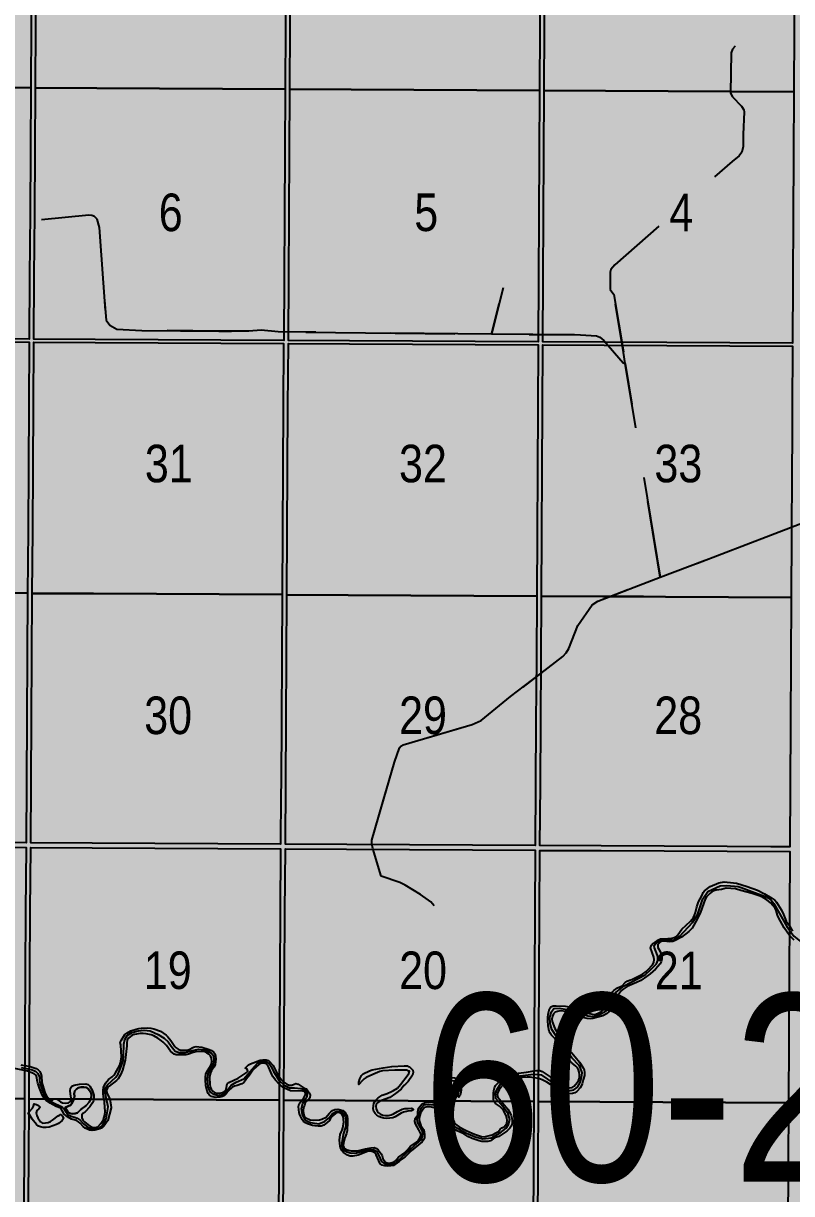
# Model space of a CAD drawing. Extents: x 403018 to 417191, y 6033193 to 6042673.
# Drawn here: x 413759.1 to 413922.9, y 6036116.4 to 6036366 of the extents above; entities that cross this region are included whole.
import ezdxf

# ---------------------------------------------------------------- set-up
doc = ezdxf.new("R2010")
doc.units = 0
doc.header["$LTSCALE"] = 5
doc.linetypes.add('DASHED2', pattern=[9.525, 6.35, -3.175])
for name, color, linetype in [('Quarters', 8, 'Continuous'), ('RoadSeg', 57, 'DASHED2'), ('T-CREEK', 160, 'Continuous'), ('T-WATER', 160, 'Continuous')]:
    doc.layers.add(name, color=color, linetype=linetype)
doc.layers.add('ROUTE-MAP-BACKGROUND-H', color=7, linetype='Continuous', true_color=0xf0ebff)
doc.styles.add('120', font='ARIALN.TTF', dxfattribs={"height": 13})

msp = doc.modelspace()

# ---------------------------------------------------------------- hatches: boundary and pattern name
at = {"layer": 'ROUTE-MAP-BACKGROUND-H'}
h = msp.add_hatch(color=256, dxfattribs=at)
h.dxf.hatch_style = 1
h.paths.add_polyline_path([(412923.423, 6037807.465), (416092.9, 6037807.465), (416092.9, 6035965.758), (412923.423, 6035965.758)])

# ---------------------------------------------------------------- linework, layer by layer
at = {"layer": 'Quarters'}
for points in [[(413760.766, 6036365.616), (413760.681, 6036352.226), (413747.293, 6036352.325), (413733.905, 6036352.424), (413720.517, 6036352.523), (413707.464, 6036352.619), (413707.554, 6036366.008), (413707.644, 6036379.397), (413707.733, 6036392.785), (413707.823, 6036406.174), (413720.871, 6036406.078), (413734.254, 6036405.98), (413747.638, 6036405.882), (413761.021, 6036405.784), (413760.936, 6036392.395), (413760.851, 6036379.005), (413760.766, 6036365.616)], [(413774.738, 6036352.152), (413761.685, 6036352.221), (413761.77, 6036365.611), (413761.855, 6036379), (413761.94, 6036392.389), (413762.025, 6036405.779), (413775.073, 6036405.71), (413788.457, 6036405.639), (413801.84, 6036405.568), (413815.223, 6036405.497), (413815.143, 6036392.107), (413815.063, 6036378.718), (413814.983, 6036365.328), (413814.903, 6036351.939), (413801.515, 6036352.01), (413788.127, 6036352.081), (413774.738, 6036352.152)], [(413828.96, 6036351.865), (413815.907, 6036351.934), (413815.987, 6036365.323), (413816.067, 6036378.713), (413816.148, 6036392.102), (413816.228, 6036405.491), (413829.276, 6036405.422), (413842.66, 6036405.352), (413856.043, 6036405.281), (413869.427, 6036405.211), (413869.351, 6036391.821), (413869.276, 6036378.432), (413869.2, 6036365.043), (413869.125, 6036351.653), (413855.737, 6036351.723), (413842.348, 6036351.794), (413828.96, 6036351.865)], [(413883.182, 6036351.579), (413870.129, 6036351.648), (413870.205, 6036365.037), (413870.28, 6036378.427), (413870.355, 6036391.816), (413870.431, 6036405.206), (413883.48, 6036405.137), (413896.863, 6036405.066), (413910.247, 6036404.996), (413923.63, 6036404.926), (413923.56, 6036391.536), (413923.489, 6036378.147), (413923.418, 6036364.757), (413923.347, 6036351.368), (413909.959, 6036351.438), (413896.571, 6036351.509), (413883.182, 6036351.579)], [(413760.426, 6036312.058), (413760.342, 6036298.668), (413746.949, 6036298.767), (413733.556, 6036298.867), (413720.164, 6036298.966), (413707.106, 6036299.063), (413707.196, 6036312.452), (413707.285, 6036325.841), (413707.375, 6036339.23), (413707.464, 6036352.619), (413720.517, 6036352.523), (413733.905, 6036352.424), (413747.293, 6036352.325), (413760.681, 6036352.226), (413760.596, 6036338.837), (413760.511, 6036325.447), (413760.426, 6036312.058)], [(413774.404, 6036298.593), (413761.346, 6036298.662), (413761.431, 6036312.052), (413761.515, 6036325.442), (413761.6, 6036338.832), (413761.685, 6036352.221), (413774.738, 6036352.152), (413788.127, 6036352.081), (413801.515, 6036352.01), (413814.903, 6036351.939), (413814.822, 6036338.549), (413814.742, 6036325.16), (413814.662, 6036311.77), (413814.582, 6036298.381), (413801.189, 6036298.452), (413787.797, 6036298.522), (413774.404, 6036298.593)], [(413828.644, 6036298.306), (413815.586, 6036298.375), (413815.666, 6036311.765), (413815.747, 6036325.155), (413815.827, 6036338.544), (413815.907, 6036351.934), (413828.96, 6036351.865), (413842.348, 6036351.794), (413855.737, 6036351.723), (413869.125, 6036351.653), (413869.049, 6036338.264), (413868.974, 6036324.874), (413868.899, 6036311.484), (413868.823, 6036298.095), (413855.43, 6036298.165), (413842.037, 6036298.236), (413828.644, 6036298.306)], [(413882.885, 6036298.021), (413869.827, 6036298.089), (413869.903, 6036311.479), (413869.978, 6036324.869), (413870.054, 6036338.258), (413870.129, 6036351.648), (413883.182, 6036351.579), (413896.571, 6036351.509), (413909.959, 6036351.438), (413923.347, 6036351.368), (413923.277, 6036337.978), (413923.206, 6036324.589), (413923.135, 6036311.199), (413923.064, 6036297.809), (413909.671, 6036297.88), (413896.278, 6036297.95), (413882.885, 6036298.021)], [(413760.083, 6036257.831), (413759.998, 6036244.442), (413746.601, 6036244.541), (413733.203, 6036244.64), (413719.806, 6036244.739), (413706.743, 6036244.835), (413706.833, 6036258.225), (413706.922, 6036271.614), (413707.012, 6036285.004), (413707.101, 6036298.393), (413720.159, 6036298.296), (413733.552, 6036298.197), (413746.945, 6036298.098), (413760.337, 6036297.998), (413760.253, 6036284.609), (413760.168, 6036271.22), (413760.083, 6036257.831)], [(413774.065, 6036244.368), (413761.002, 6036244.437), (413761.087, 6036257.826), (413761.172, 6036271.215), (413761.257, 6036284.604), (413761.342, 6036297.993), (413774.4, 6036297.924), (413787.793, 6036297.853), (413801.185, 6036297.782), (413814.578, 6036297.711), (413814.498, 6036284.322), (413814.418, 6036270.933), (413814.338, 6036257.544), (413814.258, 6036244.155), (413800.86, 6036244.226), (413787.463, 6036244.297), (413774.065, 6036244.368)], [(413828.325, 6036244.08), (413815.262, 6036244.149), (413815.342, 6036257.539), (413815.422, 6036270.928), (413815.502, 6036284.317), (413815.582, 6036297.706), (413828.64, 6036297.637), (413842.033, 6036297.566), (413855.426, 6036297.496), (413868.819, 6036297.425), (413868.744, 6036284.036), (413868.669, 6036270.647), (413868.593, 6036257.257), (413868.518, 6036243.868), (413855.12, 6036243.939), (413841.723, 6036244.009), (413828.325, 6036244.08)], [(413882.585, 6036243.793), (413869.522, 6036243.863), (413869.598, 6036257.252), (413869.673, 6036270.641), (413869.748, 6036284.031), (413869.824, 6036297.42), (413882.882, 6036297.351), (413896.275, 6036297.281), (413909.668, 6036297.21), (413923.061, 6036297.14), (413922.99, 6036283.75), (413922.959, 6036277.943), (413922.919, 6036270.361), (413922.848, 6036256.971), (413922.778, 6036243.582), (413909.38, 6036243.652), (413895.983, 6036243.723), (413891.255, 6036243.748), (413882.585, 6036243.793)], [(413759.744, 6036204.275), (413759.661, 6036191.221), (413746.259, 6036191.319), (413732.857, 6036191.418), (413719.454, 6036191.516), (413706.387, 6036191.612), (413706.475, 6036204.667), (413706.564, 6036218.057), (413706.654, 6036231.446), (413706.743, 6036244.835), (413719.806, 6036244.739), (413733.203, 6036244.64), (413746.601, 6036244.541), (413759.998, 6036244.442), (413759.913, 6036231.053), (413759.828, 6036217.664), (413759.744, 6036204.275)], [(413773.733, 6036191.146), (413760.665, 6036191.216), (413760.748, 6036204.27), (413760.833, 6036217.659), (413760.917, 6036231.048), (413761.002, 6036244.437), (413774.065, 6036244.368), (413787.463, 6036244.297), (413800.86, 6036244.226), (413814.258, 6036244.155), (413814.178, 6036230.766), (413814.098, 6036217.377), (413814.018, 6036203.987), (413814.004, 6036201.59), (413813.94, 6036190.933), (413800.538, 6036191.004), (413787.135, 6036191.075), (413773.733, 6036191.146)], [(413828.012, 6036190.859), (413814.944, 6036190.928), (413815.022, 6036203.982), (413815.102, 6036217.371), (413815.182, 6036230.76), (413815.262, 6036244.149), (413828.325, 6036244.08), (413841.723, 6036244.009), (413855.12, 6036243.939), (413868.518, 6036243.868), (413868.443, 6036230.479), (413868.367, 6036217.089), (413868.292, 6036203.7), (413868.218, 6036190.646), (413854.816, 6036190.717), (413841.414, 6036190.788), (413828.012, 6036190.859)], [(413882.29, 6036190.571), (413869.223, 6036190.64), (413869.296, 6036203.695), (413869.372, 6036217.084), (413869.447, 6036230.473), (413869.522, 6036243.863), (413882.585, 6036243.793), (413891.255, 6036243.748), (413895.983, 6036243.723), (413909.38, 6036243.652), (413922.778, 6036243.582), (413922.707, 6036230.192), (413922.636, 6036216.802), (413922.566, 6036203.413), (413922.497, 6036190.358), (413918.412, 6036190.379), (413909.094, 6036190.429), (413895.692, 6036190.5), (413882.29, 6036190.571)], [(413759.4, 6036150.05), (413759.315, 6036136.66), (413745.908, 6036136.759), (413732.501, 6036136.857), (413719.094, 6036136.955), (413706.022, 6036137.05), (413706.112, 6036150.44), (413706.201, 6036163.829), (413706.291, 6036177.219), (413706.381, 6036190.608), (413719.448, 6036190.512), (413732.85, 6036190.414), (413746.252, 6036190.315), (413759.655, 6036190.217), (413759.57, 6036176.828), (413759.485, 6036163.439), (413759.4, 6036150.05)], [(413773.392, 6036136.586), (413760.319, 6036136.655), (413760.404, 6036150.044), (413760.489, 6036163.433), (413760.574, 6036176.822), (413760.659, 6036190.211), (413773.726, 6036190.142), (413787.129, 6036190.071), (413800.531, 6036190), (413813.934, 6036189.929), (413813.854, 6036176.54), (413813.774, 6036163.151), (413813.694, 6036149.762), (413813.614, 6036136.373), (413800.207, 6036136.444), (413786.799, 6036136.515), (413773.392, 6036136.586)], [(413827.69, 6036136.298), (413814.618, 6036136.367), (413814.698, 6036149.756), (413814.778, 6036163.145), (413814.858, 6036176.535), (413814.938, 6036189.924), (413828.006, 6036189.854), (413841.408, 6036189.783), (413854.811, 6036189.712), (413868.213, 6036189.641), (413868.137, 6036176.252), (413868.062, 6036162.863), (413867.987, 6036149.473), (413867.911, 6036136.084), (413854.505, 6036136.155), (413841.098, 6036136.227), (413827.69, 6036136.298)], [(413881.988, 6036136.009), (413868.916, 6036136.079), (413868.991, 6036149.468), (413869.066, 6036162.857), (413869.142, 6036176.247), (413869.217, 6036189.636), (413882.284, 6036189.567), (413895.687, 6036189.496), (413909.089, 6036189.425), (413922.491, 6036189.354), (413922.421, 6036175.964), (413922.35, 6036162.575), (413922.279, 6036149.185), (413922.208, 6036135.796), (413908.802, 6036135.867), (413895.395, 6036135.938), (413881.988, 6036136.009)], [(413759.061, 6036096.493), (413758.978, 6036083.439), (413745.566, 6036083.537), (413732.155, 6036083.634), (413718.743, 6036083.732), (413705.666, 6036083.827), (413705.754, 6036096.882), (413705.843, 6036110.271), (413705.933, 6036123.661), (413706.022, 6036137.05), (413719.094, 6036136.955), (413732.501, 6036136.857), (413745.908, 6036136.759), (413759.315, 6036136.66), (413759.23, 6036123.271), (413759.146, 6036109.882), (413759.061, 6036096.493)], [(413773.06, 6036083.364), (413759.982, 6036083.434), (413760.065, 6036096.488), (413760.15, 6036109.877), (413760.235, 6036123.266), (413760.319, 6036136.655), (413773.392, 6036136.586), (413786.799, 6036136.515), (413800.207, 6036136.444), (413813.614, 6036136.373), (413813.534, 6036122.984), (413813.454, 6036109.594), (413813.374, 6036096.205), (413813.296, 6036083.151), (413799.884, 6036083.222), (413786.472, 6036083.293), (413773.06, 6036083.364)], [(413827.377, 6036083.076), (413814.3, 6036083.146), (413814.378, 6036096.2), (413814.458, 6036109.589), (413814.538, 6036122.978), (413814.618, 6036136.367), (413827.69, 6036136.298), (413841.098, 6036136.227), (413854.505, 6036136.155), (413867.911, 6036136.084), (413867.836, 6036122.695), (413867.761, 6036109.306), (413867.685, 6036095.916), (413867.612, 6036082.862), (413854.2, 6036082.933), (413846.625, 6036082.973), (413840.789, 6036083.005), (413827.377, 6036083.076)], [(413881.693, 6036082.787), (413868.616, 6036082.856), (413868.69, 6036095.911), (413868.765, 6036109.3), (413868.84, 6036122.69), (413868.916, 6036136.079), (413881.988, 6036136.009), (413895.395, 6036135.938), (413908.802, 6036135.867), (413922.208, 6036135.796), (413922.138, 6036122.406), (413922.067, 6036109.016), (413921.996, 6036095.627), (413921.927, 6036082.572), (413908.516, 6036082.644), (413895.104, 6036082.715), (413881.693, 6036082.787)]]:
    msp.add_lwpolyline(points, close=True, dxfattribs=at)
at = {"layer": 'RoadSeg', "flags": 128}
for points in [[(413776.414, 6036306.899), (413776.72, 6036302.679), (413777.52, 6036301.647), (413778.985, 6036300.748), (413784.379, 6036300.515), (413800.73, 6036300.348), (413807.123, 6036300.315), (413809.754, 6036300.548), (413813.417, 6036300.182), (413858.872, 6036299.682), (413877.853, 6036299.549), (413881.282, 6036299.316), (413881.982, 6036299.049), (413882.814, 6036298.383), (413886.943, 6036293.588), (413887.41, 6036293.422), (413894.869, 6036247.867), (413956.241, 6036271.344), (413972.624, 6036277.638), (413974.556, 6036278.503), (413991.139, 6036284.597), (413992.005, 6036285.097), (413992.504, 6036285.53), (413993.37, 6036286.795), (413995.834, 6036292.19), (413998.199, 6036296.785), (413999.298, 6036297.95), (414000.063, 6036298.35), (414000.763, 6036298.55), (414001.562, 6036298.383), (414012.218, 6036298.383), (414021.442, 6036298.117), (414036.061, 6036298.017), (414037.193, 6036298.184), (414038.225, 6036298.583), (414041.955, 6036301.347), (414054.176, 6036311.037), (414058.239, 6036314.567), (414059.338, 6036316.099), (414065.098, 6036327.254), (414065.531, 6036327.92), (414066.297, 6036328.62), (414067.962, 6036329.053), (414081.282, 6036330.251), (414084.213, 6036330.518), (414088.641, 6036331.184), (414093.204, 6036330.918), (414096.167, 6036330.918), (414097.965, 6036330.351), (414099.531, 6036329.319), (414101.462, 6036326.489), (414101.995, 6036326.022), (414102.994, 6036325.523), (414111.219, 6036323.425), (414115.748, 6036322.526), (414117.612, 6036321.993), (414134.263, 6036317.031), (414135.428, 6036317.031), (414137.592, 6036317.498), (414138.825, 6036318.197), (414140.69, 6036320.894), (414140.922, 6036322.426), (414140.689, 6036326.855), (414140.989, 6036327.721), (414141.755, 6036328.886), (414143.387, 6036329.985), (414144.985, 6036330.451), (414153.31, 6036331.717), (414163, 6036333.515), (414165.065, 6036334.048), (414166.497, 6036334.68), (414167.096, 6036335.18), (414175.721, 6036348.067), (414178.651, 6036352.163), (414181.915, 6036358.057), (414182.714, 6036359.922), (414183.48, 6036363.552), (414183.946, 6036366.149), (414184.346, 6036370.611), (414184.612, 6036371.943), (414184.978, 6036372.875), (414185.944, 6036374.341), (414189.774, 6036379.602), (414191.838, 6036382.865), (414192.238, 6036383.798), (414192.837, 6036386.262), (414192.97, 6036389.192), (414193.403, 6036390.757), (414196.667, 6036397.185), (414194.569, 6036397.817), (414193.403, 6036398.516), (414185.678, 6036405.51), (414184.013, 6036406.675), (414182.947, 6036406.875), (414180.949, 6036406.542), (414179.817, 6036406.076), (414178.285, 6036404.577), (414176.787, 6036402.546), (414174.223, 6036397.218), (414173.557, 6036396.219), (414173.257, 6036395.186), (414172.791, 6036394.287), (414172.125, 6036393.655), (414166.63, 6036390.424), (414165.431, 6036389.958), (414163.633, 6036389.459), (414161.335, 6036389.259), (414159.704, 6036389.292), (414157.173, 6036389.692), (414151.545, 6036390.924), (414148.848, 6036391.057), (414147.649, 6036390.858), (414146.484, 6036390.291), (414145.451, 6036389.092), (414145.019, 6036388.193), (414144.286, 6036387.76), (414140.19, 6036387.128), (414132.398, 6036386.695), (414130.866, 6036386.695), (414127.403, 6036387.328), (414120.809, 6036388.86), (414119.411, 6036388.926), (414120.809, 6036388.86), (414127.403, 6036387.328), (414127.003, 6036369.712), (414126.903, 6036362.586), (414126.937, 6036358.39), (414126.903, 6036362.586), (414127.003, 6036369.712), (414127.403, 6036387.328), (414130.866, 6036386.695), (414132.398, 6036386.695), (414140.19, 6036387.128), (414144.286, 6036387.76), (414145.019, 6036388.193), (414145.451, 6036389.092), (414146.484, 6036390.291), (414147.649, 6036390.858), (414148.848, 6036391.057), (414151.545, 6036390.924), (414157.173, 6036389.692), (414159.704, 6036389.292), (414161.335, 6036389.259), (414163.633, 6036389.459), (414165.431, 6036389.958), (414166.63, 6036390.424), (414172.125, 6036393.655), (414172.791, 6036394.287), (414173.257, 6036395.186), (414173.557, 6036396.219), (414174.223, 6036397.218), (414176.787, 6036402.546), (414178.285, 6036404.577), (414179.817, 6036406.076), (414180.949, 6036406.542), (414182.947, 6036406.875), (414184.013, 6036406.675), (414181.249, 6036413.701), (414181.249, 6036414.5), (414181.449, 6036414.867), (414181.249, 6036414.5), (414181.249, 6036413.701), (414184.013, 6036406.675), (414185.678, 6036405.51), (414193.403, 6036398.516), (414194.569, 6036397.817), (414196.667, 6036397.185), (414196.9, 6036397.551), (414197.033, 6036398.25), (414197.899, 6036397.917), (414200.896, 6036397.251), (414201.862, 6036397.184), (414204.026, 6036395.819), (414205.092, 6036394.354), (414206.59, 6036390.424), (414207.09, 6036389.625), (414207.556, 6036389.226), (414208.821, 6036388.793), (414211.785, 6036388.926), (414213.117, 6036388.66), (414214.682, 6036387.727), (414215.914, 6036386.728), (414217.879, 6036384.597), (414217.346, 6036384.064), (414214.715, 6036379.869), (414217.346, 6036384.064), (414217.879, 6036384.597), (414220.043, 6036382.532), (414221.642, 6036381.533), (414223.207, 6036380.801), (414245.751, 6036373.941), (414248.781, 6036372.776), (414250.147, 6036372.509), (414253.676, 6036370.911), (414255.441, 6036369.812), (414258.671, 6036367.148), (414260.769, 6036365.849), (414263.633, 6036364.95), (414264.932, 6036364.85), (414265.964, 6036365.05), (414267.529, 6036365.883), (414270.493, 6036368.047), (414271.991, 6036368.88), (414273.556, 6036369.379), (414290.972, 6036370.578), (414294.902, 6036370.944), (414297.965, 6036371.577), (414299.464, 6036372.109), (414302.228, 6036373.508), (414308.555, 6036377.337), (414309.953, 6036378.37), (414311.452, 6036379.802), (414312.551, 6036381.5), (414313.25, 6036383.032), (414314.049, 6036387.661), (414315.681, 6036403.512), (414316.746, 6036409.872), (414317.879, 6036414.101), (414319.61, 6036418.197), (414330.932, 6036442.239), (414333.064, 6036446.335), (414334.828, 6036449.266), (414338.025, 6036452.862), (414369.394, 6036482.499), (414376.353, 6036489.259), (414382.714, 6036495.053), (414384.545, 6036496.285), (414387.109, 6036497.617), (414388.308, 6036498.05), (414401.861, 6036501.38), (414408.854, 6036503.012), (414426.637, 6036507.574), (414431.565, 6036508.806), (414438.391, 6036510.338), (414444.319, 6036511.97), (414448.148, 6036512.869), (414457.572, 6036515.1), (414460.003, 6036515.633), (414461.768, 6036516.265), (414464.066, 6036517.697), (414466.164, 6036519.562), (414466.763, 6036519.862), (414466.929, 6036520.228), (414467.429, 6036520.661), (414467.795, 6036520.761), (414470.659, 6036523.491), (414478.052, 6036529.485), (414479.617, 6036530.984), (414481.248, 6036532.149), (414488.674, 6036538.543), (414489.507, 6036539.442), (414491.438, 6036541.04), (414492.437, 6036541.673), (414500.762, 6036548.799), (414505.158, 6036554.394), (414505.391, 6036554.926), (414510.12, 6036561.02), (414510.186, 6036561.32), (414512.617, 6036564.384), (414512.65, 6036564.617), (414519.011, 6036573.108), (414519.211, 6036573.575), (414520.742, 6036575.472), (414522.74, 6036578.503), (414524.139, 6036580.268), (414524.206, 6036580.567), (414525.704, 6036582.765), (414528.035, 6036585.962), (414528.601, 6036586.528), (414532.231, 6036591.956), (414534.362, 6036594.853), (414534.828, 6036595.286), (414537.126, 6036598.683), (414540.156, 6036602.679), (414574.189, 6036635.745), (414575.354, 6036636.678)], [(413910.82, 6036361.087), (413910.287, 6036360.455), (413909.987, 6036359.655), (413909.854, 6036351.097), (413910.254, 6036350.331), (413912.151, 6036348.333), (413912.651, 6036347.534), (413912.751, 6036347.134), (413912.551, 6036342.306), (413912.551, 6036342.006), (413912.518, 6036339.709), (413912.251, 6036338.477), (413911.652, 6036337.744), (413910.187, 6036336.545), (413885.179, 6036314.501), (413884.346, 6036313.502), (413884.146, 6036312.902), (413884.213, 6036309.206), (413884.945, 6036308.173), (413887.01, 6036295.819), (413887.41, 6036293.422), (413886.943, 6036293.588), (413882.814, 6036298.383), (413881.982, 6036299.049), (413881.282, 6036299.316), (413877.853, 6036299.549), (413858.872, 6036299.682), (413860.536, 6036306.273)], [(413861.369, 6036309.572), (413858.872, 6036299.682), (413813.417, 6036300.182), (413809.754, 6036300.548), (413807.123, 6036300.315), (413800.73, 6036300.348), (413784.379, 6036300.515), (413778.985, 6036300.748), (413777.52, 6036301.647), (413776.72, 6036302.679), (413775.288, 6036322.426), (413774.856, 6036324.257), (413774.256, 6036324.79), (413773.657, 6036324.99), (413773.024, 6036325.057), (413762.435, 6036324.058), (413759.105, 6036323.891), (413654.942, 6036323.392), (413638.592, 6036323.325), (413637.127, 6036323.591), (413636.461, 6036324.124), (413636.194, 6036324.557), (413633.564, 6036331.45)], [(413846.684, 6036177.837), (413845.918, 6036178.636), (413843.753, 6036180.202), (413840.49, 6036182.2), (413839.324, 6036182.766), (413835.395, 6036184.131), (413833.597, 6036190.025), (413833.364, 6036190.991), (413833.364, 6036191.824), (413838.226, 6036208.407), (413839.291, 6036211.504), (413839.591, 6036211.837), (413840.09, 6036212.136), (413854.776, 6036216.466), (413856.674, 6036217.298), (413862.967, 6036222.426), (413874.056, 6036230.951), (413874.822, 6036231.75), (413875.355, 6036232.649), (413877.32, 6036237.611), (413880.35, 6036241.973), (413881.549, 6036242.773), (413894.869, 6036247.867), (413887.41, 6036293.422), (413887.01, 6036295.819), (413885.294, 6036306.088)], [(413834.152, 6036194.513), (413838.226, 6036208.407), (413839.291, 6036211.504), (413839.591, 6036211.837), (413840.09, 6036212.136), (413854.776, 6036216.466), (413856.674, 6036217.298), (413862.967, 6036222.426), (413874.056, 6036230.951), (413874.822, 6036231.75), (413875.355, 6036232.649), (413877.32, 6036237.611), (413880.35, 6036241.973), (413881.549, 6036242.773), (413894.869, 6036247.867), (413956.241, 6036271.344), (413956.74, 6036270.345), (413956.241, 6036271.344), (413972.624, 6036277.638), (413974.556, 6036278.503), (413991.139, 6036284.597), (413992.005, 6036285.097), (413992.504, 6036285.53), (413993.37, 6036286.795), (413995.834, 6036292.19), (413998.199, 6036296.785), (413999.298, 6036297.95), (414000.063, 6036298.35), (414000.763, 6036298.55), (414001.562, 6036298.383), (414002.228, 6036302.546), (414002.058, 6036305.218)]]:
    msp.add_lwpolyline(points, dxfattribs=at)
at = {"layer": 'T-CREEK'}
for points in [[(413877.921, 6036140.655), (413878.08, 6036141.218), (413878.226, 6036142.218), (413877.787, 6036143.389), (413877.567, 6036143.755), (413876.03, 6036145.366), (413873.542, 6036148.733), (413871.761, 6036151.465), (413871.419, 6036152.685), (413871.346, 6036154.076), (413871.663, 6036155.222), (413872.2, 6036155.881), (413873.322, 6036155.979), (413876.323, 6036155.515), (413879.422, 6036154.344), (413880.593, 6036154.222), (413881.861, 6036154.564), (413883.301, 6036155.393), (413883.96, 6036156.516), (413884.74, 6036158.077), (413885.448, 6036159.37), (413887.131, 6036160.736), (413891.62, 6036163.054), (413892.84, 6036164.201), (413894.036, 6036165.445), (413894.329, 6036166.177), (413894.329, 6036167.031), (413894.06, 6036167.787), (413893.621, 6036168.861), (413893.572, 6036169.373), (413894.158, 6036170.032), (413894.987, 6036170.495), (413895.914, 6036170.495), (413897.793, 6036170.569), (413899.013, 6036171.301), (413901.721, 6036174.228), (413902.77, 6036175.912), (413903.941, 6036179.303), (413904.966, 6036180.865), (413907.625, 6036182.084), (413909.041, 6036182.109), (413911.48, 6036181.938), (413912.139, 6036181.718), (413917.433, 6036179.718), (413918.507, 6036179.01), (413918.515, 6036179.001)], [(413918.515, 6036179.001), (413919.092, 6036178.303), (413921.825, 6036173.374), (413923.338, 6036171.301), (413926.29, 6036168.958), (413927.973, 6036168.348), (413930.149, 6036168.142)], [(413770.222, 6036132.642), (413770.558, 6036132.532), (413771.217, 6036132.093), (413771.851, 6036131.386), (413772.656, 6036130.751), (413773.535, 6036130.263), (413774.291, 6036130.215), (413775.291, 6036130.483), (413775.999, 6036131.117), (413776.755, 6036132.386), (413777.17, 6036134.948), (413776.511, 6036137.827), (413776.56, 6036138.949), (413776.999, 6036139.657), (413778.78, 6036141.291), (413779.317, 6036141.999), (413779.829, 6036143.194), (413780.366, 6036144.829), (413780.439, 6036145.878), (413780.488, 6036148.293), (413780.732, 6036149.269), (413781.244, 6036150.148), (413782.318, 6036150.782), (413783.587, 6036151.124), (413784.855, 6036151.294), (413786.124, 6036151.124), (413787.856, 6036150.367), (413789.101, 6036149.611), (413789.955, 6036148.781), (413790.613, 6036147.854), (413791.443, 6036146.83), (413792.297, 6036146.537), (413793.614, 6036146.561), (413795.176, 6036146.952), (413796.396, 6036147.22), (413797.567, 6036147.098), (413798.347, 6036146.854), (413799.177, 6036146.39), (413799.616, 6036145.805), (413799.689, 6036144.975), (413799.567, 6036144.073), (413799.25, 6036143.292), (413798.835, 6036142.755), (413798.518, 6036142.194), (413798.299, 6036140.95), (413798.445, 6036139.242), (413798.86, 6036138.168), (413799.518, 6036137.632), (413800.69, 6036137.339), (413801.763, 6036137.656), (413802.617, 6036138.51), (413803.373, 6036139.559), (413804.422, 6036140.169), (413806.082, 6036140.925), (413807.448, 6036142.487), (413808.375, 6036143.536), (413809.082, 6036144.317), (413809.79, 6036144.585), (413810.815, 6036144.585), (413811.4, 6036144.243), (413811.888, 6036143.511), (413812.327, 6036142.609), (413813.572, 6036140.608), (413814.718, 6036139.535), (413815.841, 6036139.022), (413816.914, 6036138.998), (413818.232, 6036138.876), (413818.988, 6036138.656), (413819.349, 6036138.313)], [(413758.628, 6036143.316), (413760.75, 6036142.901), (413761.677, 6036142.536), (413762.19, 6036142.072), (413762.531, 6036141.291), (413762.556, 6036140.632), (413762.678, 6036139.754), (413763.312, 6036137.998), (413763.736, 6036137.24)], [(413858.813, 6036128.33), (413860.733, 6036129.409), (413861.977, 6036130.361), (413862.514, 6036131.191), (413862.758, 6036132.215), (413862.416, 6036133.484), (413861.318, 6036135.021), (413860.416, 6036135.997), (413859.781, 6036136.704), (413859.708, 6036137.851), (413860.025, 6036138.534), (413860.928, 6036140.071), (413862.929, 6036141.194), (413864.978, 6036141.584), (413867.808, 6036141.877), (413869.467, 6036141.73), (413870.833, 6036140.876), (413873.664, 6036138.876), (413875.249, 6036138.363), (413875.327, 6036138.376)], [(413875.327, 6036138.376), (413876.469, 6036138.559), (413877.25, 6036139.169), (413877.762, 6036140.096), (413877.921, 6036140.655)], [(413763.736, 6036137.24), (413764.117, 6036136.558), (413765.532, 6036135.802), (413767.167, 6036135.045), (413767.4, 6036134.83)], [(413819.349, 6036138.313), (413819.476, 6036138.193), (413819.598, 6036137.558), (413819.476, 6036136.826), (413819.037, 6036136.363), (413818.573, 6036135.655), (413818.28, 6036134.484), (413818.549, 6036133.216), (413819.159, 6036132.118), (413820.33, 6036131.581), (413822.087, 6036131.337), (413823.306, 6036131.8), (413824.234, 6036132.557), (413824.99, 6036133.508), (413825.771, 6036133.972), (413826.551, 6036134.021), (413827.283, 6036133.655), (413827.674, 6036132.972), (413827.82, 6036132.191), (413827.82, 6036130.8), (413827.234, 6036129.019), (413826.99, 6036127.238), (413827.015, 6036126.604), (413827.189, 6036126.111)], [(413767.4, 6036134.83), (413767.826, 6036134.435), (413768.21, 6036133.794)], [(413768.21, 6036133.794), (413768.484, 6036133.338), (413769.29, 6036132.947), (413770.222, 6036132.642)], [(413838.755, 6036123.265), (413842.434, 6036126.604), (413843.971, 6036127.946), (413844.167, 6036128.604), (413844.215, 6036129.263), (413844.093, 6036129.922), (413843.093, 6036131.703), (413843.069, 6036132.41), (413843.532, 6036133.533), (413843.898, 6036134.655)], [(413843.898, 6036134.655), (413844.508, 6036135.338), (413845.484, 6036135.509), (413847.046, 6036135.265), (413848.39, 6036134.817)], [(413848.39, 6036134.817), (413848.729, 6036134.704), (413849.705, 6036134.362), (413849.766, 6036134.266)], [(413849.766, 6036134.266), (413850.168, 6036133.63), (413850.29, 6036132.679), (413850.461, 6036131.605), (413851.169, 6036130.654), (413853.56, 6036129.336), (413855.414, 6036128.556), (413857.024, 6036128.092), (413858.781, 6036128.312), (413858.813, 6036128.33)], [(413827.189, 6036126.111), (413827.308, 6036125.774), (413828.064, 6036125.311), (413828.766, 6036125.16)], [(413828.766, 6036125.16), (413829.089, 6036125.091), (413830.113, 6036125.115), (413831.455, 6036125.457), (413832.773, 6036125.774), (413833.676, 6036125.823), (413834.383, 6036125.481), (413834.822, 6036124.701), (413835.432, 6036123.261), (413836.115, 6036122.798), (413837.14, 6036122.627), (413838.482, 6036123.017), (413838.755, 6036123.265)]]:
    msp.add_lwpolyline(points, dxfattribs=at)
at = {"layer": 'T-WATER'}
for points in [[(413923.397, 6036170.512), (413922.397, 6036171.479), (413921.291, 6036173.122), (413920.071, 6036175.32), (413919.87, 6036175.806), (413919.563, 6036176.815), (413919.33, 6036177.282), (413918.367, 6036178.433), (413917.58, 6036179.091), (413916.639, 6036179.681), (413916.142, 6036179.898), (413914.485, 6036180.448), (413912.07, 6036181.058), (413910.914, 6036181.404), (413908.918, 6036181.583), (413907.885, 6036181.315), (413906.758, 6036181.149), (413906.267, 6036180.974), (413905.816, 6036180.73), (413905.397, 6036180.421), (413905.038, 6036180.108), (413904.708, 6036179.726), (413904.421, 6036179.24), (413903.466, 6036176.446), (413902.74, 6036174.935), (413901.626, 6036173.06), (413901.318, 6036172.665), (413900.949, 6036172.309), (413899.385, 6036171.091), (413898.045, 6036170.39), (413897.544, 6036170.18), (413896.923, 6036170.122), (413895.582, 6036170.279), (413894.99, 6036170.18), (413894.605, 6036169.906), (413894.323, 6036169.505), (413894.333, 6036168.944), (413894.848, 6036168.092), (413895.176, 6036167.091), (413895.213, 6036166.481), (413895.084, 6036165.882), (413894.836, 6036165.399), (413893.841, 6036164.299), (413892.732, 6036163.331), (413891.95, 6036162.736), (413890.714, 6036161.883), (413889.763, 6036161.425), (413887.818, 6036160.615), (413886.953, 6036160.035), (413886.58, 6036159.716), (413885.94, 6036158.899), (413884.984, 6036156.938), (413883.86, 6036155.147), (413883.513, 6036154.817), (413882.645, 6036154.354), (413880.52, 6036153.779), (413879.911, 6036153.707), (413879.257, 6036153.758), (413878.637, 6036153.897), (413877.568, 6036154.285), (413876.095, 6036154.973), (413874.865, 6036155.265), (413873.524, 6036155.381), (413872.938, 6036155.289), (413872.473, 6036155.115), (413872.132, 6036154.76), (413871.889, 6036154.249), (413871.752, 6036153.67), (413871.835, 6036153.117), (413872.42, 6036151.666), (413874.239, 6036148.65), (413875.157, 6036147.487), (413876.75, 6036145.634), (413877.649, 6036144.476), (413878.448, 6036143.269), (413878.651, 6036142.803), (413878.74, 6036142.272), (413878.688, 6036141.619), (413878.452, 6036140.678), (413878.232, 6036139.864), (413878.032, 6036139.377), (413877.755, 6036138.965), (413877.106, 6036138.189), (413876.684, 6036137.925), (413876.158, 6036137.753), (413875.534, 6036137.738), (413874.922, 6036137.809), (413874.279, 6036137.978), (413873.268, 6036138.41), (413872.491, 6036139.063), (413870.659, 6036140.192), (413869.689, 6036140.732), (413868.944, 6036140.96), (413867.94, 6036141.152), (413867.125, 6036141.256), (413866.487, 6036141.275), (413864.742, 6036141.093), (413863.132, 6036140.688), (413862.685, 6036140.489), (413861.437, 6036139.689), (413861.095, 6036139.364), (413860.501, 6036138.561), (413860.269, 6036138.097), (413860.084, 6036137.563), (413860.206, 6036137.029), (413860.916, 6036136.121), (413862.34, 6036134.409), (413862.89, 6036133.557), (413863.078, 6036133.07), (413863.201, 6036132.548), (413863.291, 6036131.987), (413863.302, 6036131.377), (413863.081, 6036130.847), (413862.79, 6036130.414), (413862.12, 6036129.723), (413860.44, 6036128.606), (413859.539, 6036128.32), (413858.924, 6036127.879), (413858.651, 6036127.718), (413858.132, 6036127.543), (413857.45, 6036127.522), (413856.847, 6036127.579), (413856.283, 6036127.715), (413854.789, 6036128.207), (413853.856, 6036128.647), (413852.976, 6036129.166), (413851.597, 6036129.824), (413850.748, 6036130.31), (413850.429, 6036130.675), (413850.175, 6036131.118), (413849.822, 6036132.85), (413849.645, 6036133.365), (413849.382, 6036133.785), (413849.046, 6036134.118), (413848.589, 6036134.355), (413847.424, 6036134.544), (413846.382, 6036134.831), (413845.809, 6036134.937), (413845.171, 6036134.949), (413844.625, 6036134.798), (413844.291, 6036134.45), (413843.784, 6036133.6), (413843.588, 6036133.121), (413843.452, 6036132.565), (413843.464, 6036131.993), (413843.834, 6036130.99), (413844.354, 6036130.12), (413844.508, 6036129.576), (413844.591, 6036128.965), (413844.595, 6036128.339), (413844.379, 6036127.889), (413844.095, 6036127.483), (413843.346, 6036126.812), (413841.786, 6036125.576), (413841.031, 6036124.832), (413840.416, 6036124.221), (413839.56, 6036123.657), (413839.236, 6036123.316), (413838.78, 6036122.982), (413837.992, 6036122.465), (413837.418, 6036122.335), (413836.752, 6036122.309), (413836.123, 6036122.353), (413835.564, 6036122.471), (413835.151, 6036122.754), (413834.316, 6036124.72), (413834.027, 6036125.106), (413833.59, 6036125.376), (413833.061, 6036125.523), (413832.446, 6036125.436), (413830.448, 6036124.654), (413829.297, 6036124.395), (413828.769, 6036124.419), (413828.179, 6036124.604), (413827.362, 6036125.205), (413827.035, 6036125.594), (413826.791, 6036126.031), (413826.635, 6036126.576), (413826.507, 6036127.867), (413826.63, 6036129.056), (413826.808, 6036129.543), (413827.047, 6036129.984), (413827.219, 6036130.499), (413827.375, 6036131.649), (413827.354, 6036132.317), (413827.246, 6036132.886), (413827.003, 6036133.343), (413826.638, 6036133.657), (413826.073, 6036133.707), (413825.597, 6036133.485), (413824.828, 6036132.864), (413824.53, 6036132.447), (413824.289, 6036131.977), (413823.943, 6036131.645), (413823.126, 6036131.026), (413822.601, 6036130.845), (413821.934, 6036130.818), (413821.298, 6036130.867), (413820.725, 6036130.972), (413819.67, 6036131.283), (413819.214, 6036131.512), (413818.811, 6036131.813), (413818.502, 6036132.224), (413818.053, 6036133.227), (413817.887, 6036133.751), (413817.786, 6036134.33), (413817.761, 6036135.015), (413817.89, 6036135.563), (413818.455, 6036136.347), (413818.776, 6036136.688), (413819.231, 6036137.585), (413819.172, 6036138.105), (413818.681, 6036138.297), (413816.049, 6036138.343), (413814.634, 6036138.983), (413813.634, 6036139.785), (413812.824, 6036140.599), (413812.261, 6036141.381), (413812.031, 6036141.826), (413811.441, 6036143.316), (413811.191, 6036143.749), (413810.884, 6036144.124), (413810.338, 6036144.259), (413809.7, 6036144.195), (413809.269, 6036143.953), (413808.175, 6036142.956), (413807.319, 6036141.686), (413806.672, 6036140.936), (413806.398, 6036140.5), (413806.09, 6036140.139), (413805.678, 6036139.86), (413804.679, 6036139.478), (413804.108, 6036139.35), (413803.665, 6036139.111), (413802.596, 6036138.139), (413802.324, 6036137.724), (413801.999, 6036137.38), (413801.557, 6036137.122), (413800.994, 6036137.002), (413800.348, 6036136.938), (413799.733, 6036136.975), (413799.223, 6036137.166), (413798.799, 6036137.443), (413798.487, 6036137.798), (413798.263, 6036138.249), (413798.022, 6036139.411), (413797.884, 6036140.689), (413797.886, 6036141.337), (413797.973, 6036141.931), (413798.19, 6036142.402), (413798.988, 6036143.61), (413799.17, 6036144.097), (413799.249, 6036144.699), (413799.217, 6036145.352), (413799, 6036145.822), (413798.664, 6036146.167), (413798.243, 6036146.417), (413797.795, 6036146.635), (413797.22, 6036146.716), (413795.886, 6036146.639), (413795.317, 6036146.523), (413794.275, 6036146.168), (413793.729, 6036146.036), (413791.687, 6036146.017), (413791.204, 6036146.193), (413790.432, 6036146.792), (413789.596, 6036147.986), (413788.897, 6036148.715), (413788.512, 6036149.042), (413787.744, 6036149.602), (413786.883, 6036150.053), (413786.321, 6036150.27), (413785.25, 6036150.542), (413784.624, 6036150.607), (413783.964, 6036150.6), (413782.76, 6036150.39), (413782.251, 6036150.194), (413781.481, 6036149.56), (413781.237, 6036149.123), (413781.133, 6036148.57), (413781.123, 6036147.93), (413780.811, 6036144.867), (413780.241, 6036142.741), (413779.831, 6036141.792), (413779.292, 6036140.925), (413778.952, 6036140.565), (413777.358, 6036139.336), (413777.034, 6036138.989), (413776.839, 6036138.528), (413776.857, 6036137.95), (413777.501, 6036136.564), (413777.74, 6036135.365), (413777.801, 6036134.755), (413777.095, 6036131.993), (413776.238, 6036130.813), (413775.875, 6036130.496), (413775.422, 6036130.26), (413774.357, 6036129.946), (413773.745, 6036129.873), (413773.201, 6036129.989), (413772.267, 6036130.407), (413771.865, 6036130.72), (413771.206, 6036131.455), (413770.822, 6036131.74), (413770.404, 6036131.999), (413769.387, 6036132.324), (413768.516, 6036132.794), (413768.138, 6036133.073), (413767.8, 6036133.41), (413767.061, 6036134.671), (413766.11, 6036135.046), (413764.787, 6036135.715), (413763.983, 6036136.294), (413763.627, 6036136.638), (413763.115, 6036137.482), (413762.51, 6036138.947), (413762.173, 6036139.996), (413762.043, 6036140.56), (413761.983, 6036141.194), (413761.803, 6036141.699), (413761.424, 6036141.987), (413760.357, 6036142.397), (413759.959, 6036142.547), (413759.353, 6036142.68), (413757.202, 6036143.132)], [(413758.547, 6036143.868), (413759.36, 6036143.772), (413760.364, 6036143.599), (413761.835, 6036143.09), (413762.275, 6036142.841), (413762.601, 6036142.474), (413762.826, 6036142.002), (413762.976, 6036141.448), (413763.049, 6036140.114), (413763.657, 6036137.989), (413763.864, 6036137.541), (413764.131, 6036137.141), (413764.596, 6036136.632), (413764.804, 6036136.464), (413765.327, 6036136.372), (413765.686, 6036136.627), (413765.733, 6036136.66), (413765.951, 6036136.625), (413766.207, 6036136.585), (413766.996, 6036135.995), (413767.456, 6036135.784), (413768.069, 6036135.733), (413768.681, 6036135.816), (413769.117, 6036136.083), (413769.332, 6036136.557), (413769.32, 6036136.607), (413769.196, 6036137.121), (413769.049, 6036138.365), (413769.121, 6036138.947), (413769.416, 6036139.331), (413769.896, 6036139.527), (413771.027, 6036139.782), (413772.384, 6036139.824), (413772.93, 6036139.676), (413773.282, 6036139.352), (413773.792, 6036138.476), (413774.118, 6036137.415), (413774.116, 6036136.795), (413774.08, 6036136.582), (413774.022, 6036136.228), (413773.812, 6036135.771), (413773.292, 6036134.924), (413772.279, 6036133.887), (413771.871, 6036133.606), (413771.586, 6036133.212), (413771.58, 6036132.576), (413771.796, 6036132.096), (413772.13, 6036131.751), (413772.896, 6036131.097), (413773.3, 6036130.826), (413773.785, 6036130.622), (413774.376, 6036130.538), (413774.96, 6036130.671), (413775.604, 6036131.383), (413776.181, 6036132.211), (413776.482, 6036133.254), (413776.505, 6036133.902), (413776.421, 6036135.906), (413776.298, 6036136.57), (413776.199, 6036137.106), (413776.136, 6036137.766), (413776.115, 6036138.449), (413776.17, 6036139.055), (413776.63, 6036140), (413777.228, 6036140.759), (413778.03, 6036141.341), (413778.385, 6036141.663), (413778.691, 6036142.076), (413779.673, 6036143.813), (413779.819, 6036144.349), (413779.993, 6036145.508), (413779.879, 6036148.141), (413779.727, 6036148.625), (413779.931, 6036149.121), (413780.745, 6036150.39), (413781.127, 6036150.684), (413782.032, 6036151.156), (413783.122, 6036151.528), (413783.696, 6036151.671), (413784.3, 6036151.747), (413785.636, 6036151.805), (413786.252, 6036151.748), (413786.892, 6036151.564), (413788.303, 6036151.074), (413789.519, 6036150.222), (413789.891, 6036149.879), (413790.518, 6036149.112), (413791.37, 6036147.838), (413791.696, 6036147.501), (413792.074, 6036147.224), (413792.581, 6036147.032), (413793.925, 6036147.038), (413794.468, 6036147.157), (413795.37, 6036147.638), (413795.901, 6036147.823), (413797.106, 6036147.661), (413798.713, 6036147.196), (413799.193, 6036146.966), (413799.592, 6036146.657), (413799.887, 6036146.265), (413800.081, 6036145.781), (413800.105, 6036145.135), (413800.058, 6036144.526), (413799.949, 6036143.979), (413799.765, 6036143.506), (413799.21, 6036142.662), (413799.012, 6036142.199), (413798.852, 6036141.676), (413798.762, 6036141.11), (413798.829, 6036139.801), (413798.94, 6036139.191), (413799.14, 6036138.71), (413799.453, 6036138.303), (413799.831, 6036138.024), (413800.34, 6036137.868), (413801.009, 6036137.875), (413801.543, 6036138.03), (413802.027, 6036138.259), (413802.29, 6036138.693), (413802.549, 6036139.814), (413802.911, 6036140.156), (413804.885, 6036141.04), (413806.146, 6036141.921), (413806.595, 6036142.162), (413806.937, 6036142.517), (413806.824, 6036142.972), (413806.392, 6036143.188), (413806.704, 6036143.569), (413807.075, 6036143.881), (413807.51, 6036144.135), (413809.564, 6036144.893), (413810.2, 6036144.973), (413810.882, 6036144.988), (413811.365, 6036144.81), (413812.315, 6036143.734), (413813.247, 6036141.893), (413813.644, 6036141.4), (413814.144, 6036140.674), (413814.642, 6036140.184), (413815.238, 6036139.744), (413815.754, 6036139.597), (413816.336, 6036139.539), (413816.789, 6036139.778), (413817.193, 6036139.921), (413817.684, 6036139.753), (413818.964, 6036138.949), (413819.451, 6036138.775), (413819.765, 6036138.367), (413820.004, 6036137.962), (413820.202, 6036137.482), (413820.163, 6036136.851), (413819.887, 6036136.451), (413819.724, 6036136.34), (413819.48, 6036136.174), (413819.19, 6036135.769), (413819.029, 6036135.239), (413818.806, 6036134.775), (413818.77, 6036134.132), (413818.804, 6036133.483), (413818.971, 6036132.945), (413819.339, 6036132.616), (413820.252, 6036132.203), (413820.853, 6036132.12), (413822.188, 6036132.138), (413822.744, 6036132.295), (413823.641, 6036132.766), (413824.274, 6036133.522), (413824.628, 6036133.86), (413825.016, 6036134.145), (413825.52, 6036134.363), (413826.146, 6036134.427), (413826.721, 6036134.333), (413827.221, 6036134.131), (413827.587, 6036133.827), (413828.104, 6036132.96), (413828.187, 6036132.336), (413828.202, 6036131.669), (413828.1, 6036129.82), (413827.987, 6036129.286), (413827.588, 6036128.327), (413827.319, 6036127.222), (413827.279, 6036126.593), (413827.419, 6036126.273), (413827.489, 6036126.112), (413827.923, 6036125.873), (413828.424, 6036125.693), (413828.993, 6036125.583), (413829.626, 6036125.56), (413830.302, 6036125.577), (413830.921, 6036125.667), (413832.043, 6036125.97), (413833.224, 6036126.22), (413833.869, 6036126.252), (413834.362, 6036126.081), (413834.731, 6036125.75), (413835.332, 6036124.945), (413835.545, 6036124.459), (413835.705, 6036123.909), (413835.977, 6036123.499), (413836.321, 6036123.142), (413836.812, 6036122.942), (413837.436, 6036123.02), (413837.988, 6036123.155), (413838.424, 6036123.438), (413839.054, 6036124.181), (413840.272, 6036125.095), (413841.037, 6036125.829), (413841.649, 6036126.536), (413842.875, 6036127.387), (413843.244, 6036127.711), (413843.759, 6036128.543), (413843.86, 6036129.06), (413843.407, 6036130.018), (413842.674, 6036131.337), (413842.526, 6036131.831), (413842.585, 6036132.449), (413843.148, 6036133.25), (413843.159, 6036133.855), (413843.341, 6036134.589), (413843.356, 6036134.649), (413844.113, 6036135.583), (413844.584, 6036135.827), (413845.13, 6036135.962), (413845.794, 6036135.975), (413847.492, 6036135.6), (413849.536, 6036134.904), (413850.128, 6036134.848), (413850.528, 6036134.632), (413850.63, 6036134.058), (413850.587, 6036133.449), (413850.625, 6036132.8), (413850.748, 6036132.204), (413850.944, 6036131.699), (413851.204, 6036131.271), (413852.004, 6036130.667), (413853.318, 6036129.938), (413854.297, 6036129.553), (413855.25, 6036129.098), (413856.774, 6036128.611), (413857.315, 6036128.578), (413858.993, 6036128.995), (413859.974, 6036129.451), (413860.385, 6036129.717), (413860.719, 6036130.196), (413861.103, 6036130.478), (413861.557, 6036130.674), (413861.889, 6036131.02), (413862.157, 6036131.445), (413862.212, 6036132.045), (413862.154, 6036132.611), (413861.985, 6036133.096), (413861.545, 6036134.006), (413861.259, 6036134.409), (413860.557, 6036135.093), (413859.757, 6036135.666), (413859.425, 6036136.033), (413859.404, 6036136.129), (413859.309, 6036136.561), (413859.299, 6036137.78), (413859.373, 6036138.423), (413859.522, 6036139.026), (413859.758, 6036139.484), (413860.427, 6036140.216), (413861.691, 6036141.02), (413863.146, 6036141.53), (413864.616, 6036142.123), (413866.33, 6036142.333), (413867.948, 6036142.612), (413868.581, 6036142.713), (413868.954, 6036142.696), (413869.208, 6036142.684), (413869.699, 6036142.461), (413870.994, 6036141.637), (413871.41, 6036141.321), (413872.12, 6036140.584), (413873.793, 6036139.416), (413874.273, 6036139.177), (413874.85, 6036139.012), (413875.518, 6036138.964), (413876.074, 6036139.099), (413876.51, 6036139.378), (413877.135, 6036140.122), (413877.41, 6036140.57), (413877.614, 6036141.113), (413877.624, 6036141.766), (413877.559, 6036142.323), (413877.422, 6036142.819), (413877.204, 6036143.256), (413876.871, 6036143.617), (413876.097, 6036144.226), (413875.421, 6036144.966), (413873.393, 6036147.834), (413872.656, 6036149.15), (413872.04, 6036149.877), (413871.665, 6036150.225), (413871.368, 6036150.62), (413871.189, 6036151.098), (413870.988, 6036152.185), (413870.881, 6036153.376), (413870.901, 6036154.025), (413870.983, 6036154.675), (413871.281, 6036155.852), (413871.567, 6036156.271), (413872.044, 6036156.459), (413872.648, 6036156.502), (413874.659, 6036156.396), (413875.93, 6036156.185), (413876.519, 6036156.052), (413879.781, 6036154.839), (413880.354, 6036154.696), (413880.98, 6036154.635), (413881.938, 6036155.026), (413882.355, 6036155.28), (413882.714, 6036155.593), (413883.027, 6036155.967), (413883.217, 6036156.487), (413883.445, 6036157.742), (413883.673, 6036158.23), (413883.926, 6036158.707), (413884.254, 6036159.107), (413884.938, 6036159.775), (413885.779, 6036160.339), (413886.707, 6036160.744), (413887.401, 6036161.461), (413887.822, 6036161.739), (413888.273, 6036161.941), (413888.798, 6036162.088), (413890.113, 6036162.745), (413891.064, 6036163.224), (413891.856, 6036163.812), (413892.234, 6036164.155), (413893.21, 6036165.241), (413893.455, 6036165.733), (413893.566, 6036166.347), (413893.495, 6036166.881), (413892.802, 6036168.83), (413892.983, 6036169.383), (413893.292, 6036169.754), (413893.725, 6036169.964), (413894.47, 6036170.547), (413894.943, 6036170.751), (413895.584, 6036170.798), (413897.326, 6036170.888), (413897.834, 6036171.03), (413898.259, 6036171.258), (413898.606, 6036171.616), (413899.487, 6036172.855), (413901.287, 6036174.501), (413901.934, 6036175.332), (413902.183, 6036175.791), (413902.377, 6036176.357), (413902.637, 6036177.582), (413903.044, 6036178.645), (413903.786, 6036180.078), (413903.988, 6036180.625), (413904.296, 6036181.022), (413905.511, 6036181.899), (413907.325, 6036182.733), (413908.466, 6036182.901), (413910.505, 6036182.73), (413911.132, 6036182.606), (413913.375, 6036181.904), (413915.564, 6036181.111), (413917.06, 6036180.394), (413918.674, 6036179.452), (413919.317, 6036178.988), (413919.671, 6036178.618), (413920.671, 6036176.858), (413921.114, 6036175.946), (413921.669, 6036174.56), (413922.408, 6036173.526), (413923.057, 6036172.403)]]:
    msp.add_lwpolyline(points, dxfattribs=at)
for points in [[(413836.549, 6036132.487), (413835.944, 6036132.536), (413835.384, 6036132.676), (413834.888, 6036132.876), (413834.468, 6036133.161), (413834.106, 6036133.508), (413833.82, 6036133.94), (413833.686, 6036134.519), (413833.71, 6036135.165), (413833.833, 6036135.701), (413834.14, 6036136.264), (413834.728, 6036136.866), (413835.121, 6036137.171), (413835.589, 6036137.398), (413836.609, 6036137.751), (413837.545, 6036138.181), (413838.013, 6036138.41), (413838.845, 6036138.956), (413839.503, 6036139.676), (413841.13, 6036141.844), (413841.263, 6036142.032), (413841.392, 6036142.547), (413841.134, 6036142.642), (413840.901, 6036142.727), (413840.294, 6036142.768), (413838.291, 6036142.794), (413835.646, 6036142.636), (413835.092, 6036142.47), (413833.611, 6036141.857), (413832.181, 6036141.166), (413831.728, 6036140.894), (413831.351, 6036140.577), (413830.575, 6036139.725), (413830.616, 6036140.175), (413830.815, 6036140.898), (413831.154, 6036141.63), (413831.508, 6036141.956), (413832.907, 6036142.639), (413833.457, 6036142.798), (413835.794, 6036143.262), (413837.65, 6036143.532), (413840.291, 6036143.716), (413840.899, 6036143.657), (413841.14, 6036143.552), (413841.387, 6036143.443), (413842.115, 6036142.795), (413842.193, 6036142.23), (413842.045, 6036141.72), (413841.122, 6036140.371), (413840.586, 6036139.773), (413840.213, 6036139.464), (413839.605, 6036138.681), (413838.453, 6036137.755), (413837.202, 6036136.949), (413835.453, 6036136.257), (413834.774, 6036135.947), (413834.391, 6036135.632), (413834.227, 6036135.116), (413834.29, 6036134.516), (413834.487, 6036134.037), (413834.808, 6036133.652), (413835.205, 6036133.363), (413835.694, 6036133.173), (413836.267, 6036133.075), (413836.893, 6036133.127), (413837.482, 6036133.255), (413838.006, 6036133.45), (413838.858, 6036133.962), (413839.843, 6036134.414), (413840.381, 6036134.557), (413841.088, 6036134.61), (413841.83, 6036134.664), (413842.063, 6036134.618), (413842.227, 6036134.4), (413842.109, 6036134.218), (413841.854, 6036134.06), (413841.085, 6036134.018), (413840.12, 6036133.821), (413839.64, 6036133.614), (413838.377, 6036132.778), (413837.852, 6036132.596), (413836.549, 6036132.487)], [(413849.076, 6036135.887), (413848.705, 6036136.066), (413848.597, 6036136.187), (413847.478, 6036137.596), (413847.204, 6036138.008), (413846.989, 6036138.474), (413846.942, 6036139.095), (413847.032, 6036139.661), (413847.237, 6036140.127), (413847.55, 6036140.498), (413848.017, 6036140.735), (413849.099, 6036141.042), (413849.694, 6036141.152), (413850.373, 6036141.185), (413850.991, 6036141.129), (413851.54, 6036141.008), (413851.852, 6036140.643), (413852.095, 6036140.198), (413852.31, 6036139.738), (413852.445, 6036139.194), (413852.432, 6036138.535), (413852.346, 6036137.965), (413852.191, 6036137.436), (413851.951, 6036136.998), (413851.77, 6036137.385), (413851.88, 6036137.962), (413851.897, 6036138.614), (413851.797, 6036139.197), (413851.615, 6036139.704), (413851.33, 6036140.1), (413850.933, 6036140.395), (413849.798, 6036140.585), (413849.173, 6036140.614), (413848.553, 6036140.53), (413848.075, 6036140.331), (413847.743, 6036139.977), (413847.499, 6036139.545), (413847.403, 6036138.98), (413847.554, 6036138.44), (413848.086, 6036137.601), (413848.978, 6036136.446), (413849.024, 6036136.184), (413849.076, 6036135.887)], [(413768.543, 6036133.86), (413768.922, 6036133.559), (413769.467, 6036133.446), (413770.116, 6036133.489), (413770.635, 6036133.659), (413771.316, 6036134.35), (413771.677, 6036134.667), (413772.096, 6036134.924), (413772.452, 6036135.254), (413773.109, 6036135.961), (413773.365, 6036136.368), (413773.441, 6036136.586), (413773.541, 6036136.871), (413773.625, 6036137.447), (413773.47, 6036137.967), (413773.214, 6036138.4), (413772.929, 6036138.79), (413772.539, 6036139.069), (413771.976, 6036139.171), (413771.319, 6036139.137), (413770.802, 6036138.974), (413770.396, 6036138.691), (413770.064, 6036138.327), (413769.947, 6036137.774), (413769.966, 6036137.11), (413769.85, 6036136.605), (413769.442, 6036135.632), (413769.151, 6036135.296), (413768.018, 6036134.834), (413768.543, 6036133.86)], [(413769.467, 6036133.446), (413768.922, 6036133.559), (413768.543, 6036133.86), (413768.018, 6036134.834), (413769.151, 6036135.296), (413769.442, 6036135.632), (413769.85, 6036136.605), (413769.966, 6036137.11), (413769.947, 6036137.774), (413770.064, 6036138.327), (413770.396, 6036138.691), (413770.802, 6036138.974), (413771.319, 6036139.137), (413771.976, 6036139.171), (413772.539, 6036139.069), (413772.929, 6036138.79), (413773.214, 6036138.4), (413773.47, 6036137.967), (413773.625, 6036137.447), (413773.541, 6036136.871), (413773.441, 6036136.586), (413773.365, 6036136.368), (413773.109, 6036135.961), (413772.452, 6036135.254), (413772.096, 6036134.924), (413771.677, 6036134.667), (413771.316, 6036134.35), (413770.635, 6036133.659), (413770.116, 6036133.489), (413769.467, 6036133.446)], [(413763.985, 6036130.54), (413763.327, 6036130.547), (413762.758, 6036130.649), (413762.287, 6036130.852), (413761.88, 6036131.141), (413760.978, 6036132.301), (413760.505, 6036133.178), (413760.299, 6036133.349), (413760.138, 6036133.484), (413760.302, 6036133.793), (413760.372, 6036133.924), (413761.028, 6036134.643), (413761.249, 6036135.097), (413761.411, 6036135.592), (413761.909, 6036135.458), (413762.342, 6036135.212), (413762.677, 6036134.873), (413762.364, 6036134.488), (413761.991, 6036134.164), (413761.855, 6036133.666), (413761.988, 6036133.084), (413762.171, 6036132.597), (413762.426, 6036132.146), (413762.731, 6036131.765), (413763.147, 6036131.486), (413763.78, 6036131.518), (413764.355, 6036131.626), (413764.851, 6036131.836), (413765.294, 6036132.089), (413766.485, 6036132.988), (413766.765, 6036133.153), (413767.032, 6036133.309), (413767.298, 6036133.076), (413767.452, 6036132.941), (413767.613, 6036132.43), (413767.363, 6036132.003), (413766.598, 6036131.379), (413766.144, 6036131.15), (413764.603, 6036130.611), (413763.985, 6036130.54)]]:
    msp.add_lwpolyline(points, close=True, dxfattribs=at)

# ---------------------------------------------------------------- texts
at = {"layer": 'RoadSeg', "style": '120'}
for s, height, p in [('6', 8.004, (413787.955, 6036321.668)), ('5', 8.004, (413842.418, 6036321.693)), ('4', 8.004, (413896.78, 6036321.658)), ('31', 8.0041, (413784.994, 6036268.116)), ('32', 8.0041, (413839.173, 6036268.116)), ('33', 8.0041, (413893.614, 6036268.116)), ('30', 8.0041, (413784.854, 6036214.423)), ('29', 8.0041, (413839.186, 6036214.432)), ('28', 8.0041, (413893.584, 6036214.423)), ('19', 8.0041, (413784.778, 6036160.069)), ('20', 8.0041, (413839.195, 6036160.06)), ('21', 8.0041, (413893.698, 6036160.025))]:
    msp.add_text(s, height=height, dxfattribs=at).set_placement(p)
msp.add_text('60-23-5', height=39.983, rotation=359.95761, dxfattribs=at).set_placement((413844.149, 6036119.068))

doc.saveas('drawing.dxf')
